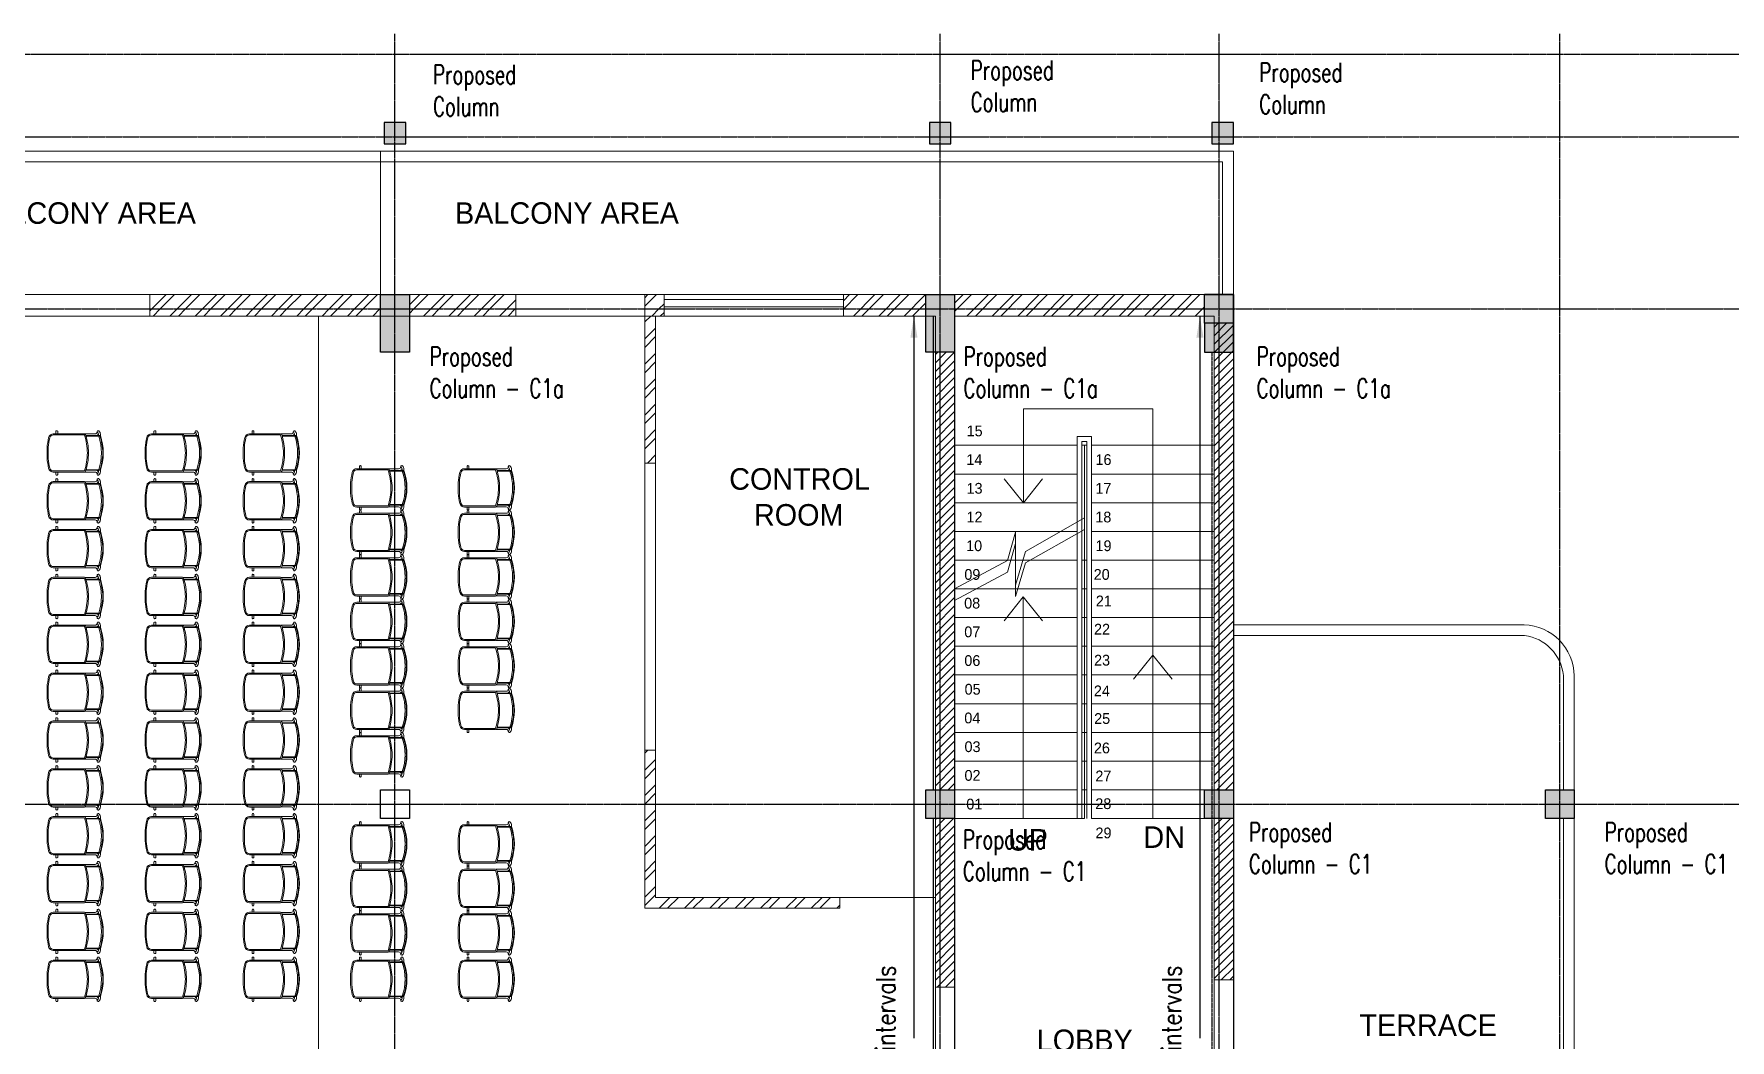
# Model space of a CAD drawing. Extents: x -95606 to 113309, y -42160 to -940.
# Drawn here: x -32090 to -31381, y -20163 to -19742 of the extents above; entities that cross this region are included whole.
import ezdxf

# ---------------------------------------------------------------- set-up
doc = ezdxf.new("R2010")
doc.units = 0
doc.header["$LTSCALE"] = 0.02
doc.header["$MEASUREMENT"] = 0
doc.linetypes.add('CENTER', pattern=[50.8, 31.75, -6.35, 6.35, -6.35])
doc.linetypes.add('HIDDEN', pattern=[9.525, 6.35, -3.175])
doc.layers.get('0').update_dxf_attribs({"linetype": 'CONTINUOUS'})
for name, color, linetype, lineweight in [('COL HATCH', 253, 'CONTINUOUS', 5), ('HACH', 8, 'CONTINUOUS', 9), ('Hatch', 252, 'CONTINUOUS', 9), ('RBH DIMENSIONS', 8, 'CONTINUOUS', 15), ('RBH WALL - 0.13', 253, 'CONTINUOUS', 13), ('RBH-FURNITURE', 112, 'CONTINUOUS', 15), ('wall', 162, 'CONTINUOUS', 70)]:
    doc.layers.add(name, color=color, linetype=linetype, lineweight=lineweight)
for name, color, linetype in [('COL1', 5, 'CONTINUOUS'), ('COLUMN TEXT', 2, 'CONTINUOUS'), ('DIM', 7, 'CONTINUOUS'), ('EXLINE', 33, 'CONTINUOUS'), ('GRID', 8, 'CENTER'), ('HBEAM', 51, 'HIDDEN'), ('TEXT2', 3, 'CONTINUOUS')]:
    doc.layers.add(name, color=color, linetype=linetype)
doc.styles.add('RBH-225', font='ARIALN.TTF', dxfattribs={"height": 225})
doc.styles.add('ROMANS', font='romans.shx', dxfattribs={"width": 0.8})
doc.styles.add('style5', font='romans.shx', dxfattribs={"width": 0.7, "height": 8})
doc.styles.add('style6', font='romans.shx', dxfattribs={"height": 8})
doc.dimstyles.new('TEXT-18', dxfattribs={"dimtxt": 8, "dimasz": 9, "dimexe": 6, "dimexo": 6, "dimgap": 3.125, "dimtad": 1, "dimdec": 1, "dimrnd": 0.5, "dimzin": 1, "dimdsep": 46, "dimlunit": 4, "dimtxsty": 'style6', "dimblk": 'OBLIQUE', "dimcen": 72.09, "dimclrd": 1, "dimclre": 1, "dimclrt": 4, "dimadec": 0, "dimazin": 0, "dimtfac": 1, "dimtdec": 1, "dimtofl": 0, "dimtmove": 0, "dimatfit": 3, "dimfxl": 1, "dimfrac": 2, "dimtolj": 1, "dimtzin": 0, "dimlwd": -1, "dimarcsym": 0})
pattern_1 = [(45, (-1092.87, -544.7755), (-5.3033, 5.3033), []), (45, (-1089.3345, -544.7755), (-5.3033, 5.3033), [])]

# ---------------------------------------------------------------- blocks, each defined once
blk = doc.blocks.new('A$C4B1513B5')
at = {"layer": 'RBH WALL - 0.13', "lineweight": 5, "ltscale": 0.75}
for p, q in [((1423.6, 841.46), (0, 841.46)), ((1423.6, 841.46), (1423.6, 208.46)), ((1299, 832.46), (348, 832.46)), ((1299, 832.46), (1299, 217.46)), ((1415.6, 832.46), (1307, 832.46)), ((1307, 832.46), (1307, 217.46)), ((1415.6, 832.46), (1415.6, 217.46))]:
    blk.add_line(p, q, dxfattribs=at)
blk = doc.blocks.new('_Oblique')
at = {"color": 0, "linetype": 'ByBlock', "lineweight": -2}
blk.add_line((-0.5, -0.5), (0.5, 0.5), dxfattribs=at)
blk = doc.blocks.new('RGR')
at = {"layer": 'RBH-FURNITURE', "color": 253}
for p, q in [((-8.91, 4.13), (-8.91, 4.13)), ((-7.25, 5.44), (-8.03, 5.44)), ((-7.97, 3.23), (-7.97, -1)), ((-7.25, 4.64), (-7.92, 4.64)), ((-7.74, 4.64), (-7.86, 4.64)), ((-7.74, 4.64), (-7.86, 4.64)), ((-7.25, 5.44), (-7.25, -0.21)), ((-7.01, 5.26), (-7.01, -0.2)), ((7.01, 5.26), (7.01, -0.2)), ((7.25, 5.44), (8.03, 5.44)), ((7.25, 5.44), (7.25, -0.21)), ((7.25, 4.64), (7.92, 4.64)), ((7.74, 4.64), (7.86, 4.64)), ((7.74, 4.64), (7.86, 4.64)), ((7.97, 3.23), (7.97, -1)), ((8.91, 4.13), (8.91, 4.13)), ((-8.01, -1.19), (-8.01, -14.23)), ((-7.53, -1.25), (-7.53, -14.23)), ((7.53, -1.25), (7.53, -14.23)), ((8.01, -1.19), (8.01, -14.23)), ((-9.07, -12.41), (-8.01, -12.41)), ((-9.07, -13.13), (-8.01, -13.13)), ((9.07, -12.41), (8.01, -12.41)), ((9.07, -13.13), (8.01, -13.13)), ((-2.36, -16.34), (2.36, -16.34)), ((-2.18, -16.84), (2.18, -16.84))]:
    blk.add_line(p, q, dxfattribs=at)
for centre, radius, start, end in [((-8.89, 4.53), 0.4, 140.54821, 182.39258), ((-8.89, 4.53), 0.4, 179.99999, 323.75624), ((-7.86, 3.74), 1.7, 111.87055, 142.15202), ((-8.87, 3.23), 0.9, 0.00001, 89.99999), ((-7.86, 3.74), 0.9, 90, 142.152), ((-7.86, 3.74), 1.7, 90, 111.87055), ((-8.87, 3.23), 1.7, 41.05981, 56.11299), ((0.25, -26.03), 26.51, 90.53167, 107.37908), ((-8.87, 3.23), 1.7, 17.64719, 41.05981), ((0.25, -26.03), 26.03, 90.54148, 107.24931), ((0, -15.36), 22.02, 70.78397, 109.21603), ((0.24, -17.39), 23.91, 90.57909, 108.25173), ((0.23, -16.12), 22.57, 90.58939, 109.35294), ((0, -16.08), 21.99, 71.41933, 108.58067), ((-0.24, -17.39), 23.91, 71.74827, 89.42091), ((-0.23, -16.12), 22.57, 70.64706, 89.41061), ((-0.25, -26.03), 26.51, 72.62092, 89.46833), ((-0.25, -26.03), 26.03, 72.75069, 89.45852), ((8.87, 3.23), 1.7, 138.94019, 162.35281), ((8.87, 3.23), 1.7, 123.88701, 138.94019), ((7.86, 3.74), 1.7, 68.12945, 90), ((7.86, 3.74), 0.9, 37.848, 90), ((8.87, 3.23), 0.9, 90.00001, 179.99999), ((7.86, 3.74), 1.7, 37.84798, 68.12945), ((8.89, 4.53), 0.4, 216.24376, 0.00001), ((8.89, 4.53), 0.4, 357.60742, 39.45179), ((-7.53, -1.19), 0.48, 107.37908, 179.99999), ((-7.45, -1.25), 0.08, 107.24931, 179.99999), ((-6.73, -0.17), 0.519, 184.98543, 227.78953), ((-6.73, -0.17), 0.279, 186.79957, 277.55648), ((6.73, -0.17), 0.279, 262.44352, 353.20043), ((6.73, -0.17), 0.519, 312.21047, 355.01457), ((7.45, -1.25), 0.08, 0.00001, 72.75069), ((7.53, -1.19), 0.48, 0.00001, 72.62092), ((-8.9, -12.77), 0.4, 115.84193, 244.15807), ((8.9, -12.77), 0.4, 295.84193, 64.15807), ((-6.01, -14.23), 2, 179.99994, 257.07687), ((-6.01, -14.23), 1.52, 179.99994, 257.07687), ((0.23, 12.96), 29.9, 257.07668, 265.36793), ((0.23, 12.96), 29.42, 257.07668, 264.93864), ((-0.23, 12.96), 29.9, 274.63207, 282.92332), ((-0.23, 12.96), 29.42, 275.06136, 282.92332), ((6.01, -14.23), 1.52, 282.92313, 0.00006), ((6.01, -14.23), 2, 282.92313, 0.00006)]:
    blk.add_arc(centre, radius, start, end, dxfattribs=at)
blk = doc.blocks.new('CHAIR')
at = {"layer": 'RBH DIMENSIONS', "rotation": 270}
blk.add_blockref('RGR', (12.16, 0), dxfattribs=at)
blk = doc.blocks.new('A$C08FA64F3')
at = {"layer": 'Hatch', "ltscale": 0.75}
h = blk.add_hatch(dxfattribs=at)
h.set_pattern_fill('ANSI32', color=253, scale=20)
h.set_pattern_definition(pattern_1)
h.paths.add_polyline_path([(-263.75, 9), (-360.25, 9), (-360.25, 3), (-263.75, 3)])
h = blk.add_hatch(dxfattribs=at)
h.set_pattern_fill('ANSI32', color=253, scale=20)
h.set_pattern_definition(pattern_1)
h.paths.add_polyline_path([(-207.25, 9), (-251.75, 9), (-251.75, 3), (-207.25, 3)])
h = blk.add_hatch(dxfattribs=at)
h.set_pattern_fill('ANSI32', color=253, scale=20)
h.set_pattern_definition(pattern_1)
h.paths.add_polyline_path([(-145.25, 3), (-145.25, 9), (-153.25, 9), (-153.25, 3)])
h = blk.add_hatch(dxfattribs=at)
h.set_pattern_fill('ANSI32', color=253, scale=20)
h.set_pattern_definition([(45, (-370419.492, -502729.134), (-5.30330086, 5.30330086), []), (45, (-370415.956, -502729.134), (-5.30330086, 5.30330086), [])])
h.paths.add_polyline_path([(-70.25, 9), (-70.25, 3), (-35.75, 3), (-35.75, 9)])
h.paths.add_polyline_path([(-70.25, 3), (-70.25, 0), (-35.75, 0), (-35.75, 3)])
h = blk.add_hatch(dxfattribs=at)
h.set_pattern_fill('ANSI32', color=253, scale=20)
h.set_pattern_definition([(45, (-370371.992, -502729.134), (-5.30330086, 5.30330086), []), (45, (-370368.456, -502729.134), (-5.30330086, 5.30330086), [])])
h.paths.add_polyline_path([(-23.75, 9), (-23.75, 3), (80.85, 3), (80.85, 9)])
h.paths.add_polyline_path([(-23.75, 3), (-23.75, 0), (80.85, 0), (80.85, 3)])
h = blk.add_hatch(dxfattribs=at)
h.set_pattern_fill('ANSI32', color=253, scale=20)
h.set_pattern_definition(pattern_1)
h.paths.add_polyline_path([(-263.75, 3), (-360.25, 3), (-360.25, 0), (-263.75, 0)])
h = blk.add_hatch(dxfattribs=at)
h.set_pattern_fill('ANSI32', color=253, scale=20)
h.set_pattern_definition(pattern_1)
h.paths.add_polyline_path([(-207.25, 3), (-251.75, 3), (-251.75, 0), (-207.25, 0)])
h = blk.add_hatch(dxfattribs=at)
h.set_pattern_fill('ANSI32', color=253, scale=20)
h.set_pattern_definition(pattern_1)
h.paths.add_polyline_path([(-145.25, 0), (-145.25, 3), (-153.25, 3), (-153.25, 0)])
h = blk.add_hatch(dxfattribs=at)
h.set_pattern_fill('ANSI32', color=253, scale=20)
h.set_pattern_definition([(45, (-370454.742, -502729.134), (-5.30330086, 5.30330086), []), (45, (-370451.206, -502729.134), (-5.30330086, 5.30330086), [])])
h.paths.add_polyline_path([(-71.75, -243), (-112, -243), (-112, -247.5), (-71.75, -247.5)])
h.paths.add_polyline_path([(-112, -243), (-148.75, -243), (-148.75, -204), (-153.25, -204), (-153.25, -247.5), (-112, -247.5)])
h.paths.add_polyline_path([(-148.75, -181.5), (-153.25, -181.5), (-153.25, -204), (-148.75, -204)])
h.paths.add_polyline_path([(-148.75, 0), (-153.25, 0), (-153.25, -61.5), (-148.75, -61.5)])
h = blk.add_hatch(dxfattribs=at)
h.set_pattern_fill('ANSI31', color=253, scale=20)
h.set_pattern_definition([(45, (-370419.4918, -502729.134), (-1.767766953, 1.767766953), [])])
h.paths.add_polyline_path([(92.85, -133.5), (92.85, -176.26), (86.85, -176.26), (86.85, -3), (92.85, -3)])
h.paths.add_polyline_path([(86.85, -176.26), (84.85, -176.26), (84.85, -133.5), (84.85, -3), (86.85, -3)])
h.paths.add_polyline_path([(86.85, -198), (84.85, -198), (84.85, -176.26), (86.85, -176.26)])
h.paths.add_polyline_path([(92.85, -198), (86.85, -198), (86.85, -176.26), (92.85, -176.26)])
h.paths.add_polyline_path([(92.85, -277.5), (86.85, -277.5), (86.85, -210), (92.85, -210)])
h.paths.add_polyline_path([(86.85, -277.5), (84.85, -277.5), (84.85, -210), (86.85, -210)])
h = blk.add_hatch(dxfattribs=at)
h.set_pattern_fill('ANSI31', color=253, scale=20)
h.set_pattern_definition([(45, (-370419.4918, -501365.2466), (-1.767766953, 1.767766953), [])])
h.paths.add_polyline_path([(-23.75, -15), (-29.75, -15), (-29.75, -198), (-23.75, -198)])
h.paths.add_polyline_path([(-29.75, -15), (-31.75, -15), (-31.75, -198), (-29.75, -198)])
h.paths.add_polyline_path([(-23.75, -210), (-29.75, -210), (-29.75, -280.5), (-23.75, -280.5)])
h.paths.add_polyline_path([(-29.75, -210), (-31.75, -210), (-31.75, -280.5), (-29.75, -280.5)])
at = {"layer": 'Hatch', "color": 253, "ltscale": 0.75}
for p, q in [((92.85, 69), (-910.75, 69)), ((88.35, 64.5), (-906.25, 64.5)), ((-263.75, 64.5), (-263.75, 69)), ((-263.75, 9), (-263.75, 64.5)), ((88.35, 9), (88.35, 64.5)), ((92.85, 9), (92.85, 69)), ((-360.25, 9), (-414.25, 9)), ((-360.25, 9), (-360.25, 0)), ((-207.25, 9), (-360.25, 9)), ((-207.25, 9), (-207.25, 0)), ((-153.25, 9), (-207.25, 9)), ((-153.25, 9), (-153.25, 0)), ((-70.75, 9), (-153.25, 9)), ((-145.25, 9), (-145.25, 0)), ((-145.25, 9), (-70.25, 9)), ((-70.25, 9), (-70.25, 0)), ((-70.25, 9), (-35.75, 9)), ((4.25, 9), (-23.75, 9)), ((92.85, 9), (4.25, 9)), ((92.85, -133.5), (92.85, 9)), ((-145.25, 6.95), (-70.25, 6.95)), ((-145.25, 3.93), (-70.25, 3.93)), ((80.85, 0), (-23.75, 0)), ((84.85, -133.5), (84.85, 0)), ((-263.75, 0), (-360.25, 0)), ((-289.75, 0), (-289.75, -615)), ((-207.25, 0), (-251.75, 0)), ((-110.75, 0), (-153.25, 0)), ((-148.75, 0), (-148.75, -243)), ((-145.25, 0), (-70.25, 0)), ((-70.25, 0), (-35.75, 0)), ((-31.75, -15), (-31.75, -280.5)), ((-23.75, -15), (-23.75, -280.5)), ((-153.25, -61.5), (-148.75, -61.5)), ((5.03, -78), (-3.02, -67.97)), ((5.03, -78), (13.09, -67.97)), ((5.01, -117.34), (5.01, -210)), ((84.85, -133.5), (84.85, -198)), ((214.4, -129), (92.85, -129)), ((214.63, -133.5), (92.85, -133.5)), ((92.85, -133.5), (92.85, -198)), ((230.9, -198), (230.9, -150.16)), ((235.4, -198), (235.4, -150.4)), ((-153.25, -181.5), (-148.75, -181.5)), ((84.85, -210), (84.85, -277.5)), ((92.85, -210), (92.85, -277.5)), ((230.9, -405), (230.9, -210)), ((235.4, -405), (235.4, -210)), ((-113.5, -243), (-31.75, -243)), ((-71.75, -243), (-71.75, -247.5)), ((-31.75, -280.5), (-23.75, -280.5)), ((-23.75, -280.5), (-23.75, -334.5)), ((84.85, -277.5), (92.85, -277.5))]:
    blk.add_line(p, q, dxfattribs=at)
at = {"layer": 'Hatch', "color": 253, "ltscale": 5}
for p, q in [((27.55, -54), (-23.75, -54)), ((27.55, -50.35), (27.55, -210)), ((33.55, -50.35), (27.55, -50.35)), ((29.55, -52.35), (29.55, -210)), ((31.55, -52.35), (29.55, -52.35)), ((30.55, -54), (29.55, -54)), ((30.55, -54), (30.55, -150)), ((30.55, -54), (31.55, -54)), ((31.55, -52.35), (31.55, -210)), ((33.55, -50.35), (33.55, -210)), ((84.85, -54), (33.55, -54)), ((27.55, -66), (-23.75, -66)), ((84.85, -66), (33.55, -66)), ((27.55, -78), (-23.75, -78)), ((84.85, -78), (33.55, -78)), ((27.55, -90), (-23.75, -90)), ((30.55, -90), (30.55, -210)), ((30.55, -90), (30.55, -150)), ((84.85, -90), (33.55, -90)), ((27.55, -102), (-23.75, -102)), ((31.55, -102), (29.55, -102)), ((84.85, -102), (33.55, -102)), ((27.55, -114), (-23.75, -114)), ((31.55, -114), (29.55, -114)), ((84.85, -114), (33.55, -114)), ((27.55, -126), (-23.75, -126)), ((31.55, -126), (29.55, -126)), ((84.85, -126), (33.55, -126)), ((27.55, -138), (-23.75, -138)), ((31.55, -138), (29.55, -138)), ((84.85, -138), (33.55, -138)), ((27.55, -150), (-23.75, -150)), ((30.55, -150), (29.55, -150)), ((30.55, -210), (30.55, -150)), ((30.55, -150), (31.55, -150)), ((84.85, -150), (33.55, -150)), ((27.55, -162), (-23.75, -162)), ((30.55, -162), (29.55, -162)), ((30.55, -162), (31.55, -162)), ((84.85, -162), (33.55, -162)), ((27.55, -174), (-23.75, -174)), ((30.55, -174), (29.55, -174)), ((30.55, -174), (31.55, -174)), ((84.85, -174), (33.55, -174)), ((27.55, -186), (-23.75, -186)), ((30.55, -186), (29.55, -186)), ((30.55, -186), (31.55, -186)), ((84.85, -186), (33.55, -186)), ((27.55, -198), (-23.75, -198)), ((30.55, -198), (29.55, -198)), ((30.55, -198), (31.55, -198)), ((84.85, -198), (33.55, -198)), ((30.55, -210), (-23.75, -210)), ((84.85, -210), (33.55, -210))]:
    blk.add_line(p, q, dxfattribs=at)
at = {"layer": 'Hatch', "color": 253, "ltscale": 0.75}
for points in [[(-153.25, 0), (-153.25, -61.5)], [(-148.75, -61.5), (-148.75, 0)], [(5.03, -78), (5.03, -64.69), (5.03, -38.72), (59.24, -38.72), (59.19, -210)], [(-153.25, -61.5), (-148.75, -61.5)], [(-3.05, -127.37), (5.01, -117.34), (13.06, -127.37)], [(51.13, -151.74), (59.19, -141.71), (67.24, -151.74)], [(-153.25, -181.5), (-153.25, -247.5), (-71.75, -247.5)], [(-148.75, -181.5), (-153.25, -181.5)], [(-71.75, -243), (-148.75, -243), (-148.75, -181.5)]]:
    blk.add_lwpolyline(points, dxfattribs=at)
blk.add_lwpolyline([(-153.25, -61.5), (-148.75, -61.5), (-148.75, -181.5), (-153.25, -181.5)], close=True, dxfattribs=at)
at = {"layer": 'Hatch', "color": 253}
for points in [[(30.55, -84.33), (5.99, -98.33), (1.75, -112.4), (1.75, -90.27), (-1.61, -102.19), (-23.75, -114)], [(30.55, -89.14), (5.99, -103.14), (1.75, -117.22), (1.75, -95.09), (-1.61, -107.01), (-23.75, -118.82)]]:
    blk.add_lwpolyline(points, dxfattribs=at)
at = {"layer": 'Hatch', "color": 253, "ltscale": 0.75}
for points in [[(208.28, -133.5), (214.63, -133.5, -0.346116), (230.9, -150.16, -0.414214)], [(208.4, -129), (214.4, -129, -0.400878), (235.4, -150.4)]]:
    blk.add_lwpolyline(points, format="xyb", dxfattribs=at)
at = {"layer": 'Hatch', "color": 253}
for p in [(-398.57, -57.2), (-357.57, -57.2), (-316.57, -57.2), (-398.57, -77.2), (-357.57, -77.2), (-316.57, -77.2), (-398.57, -97.2), (-357.57, -97.2), (-316.57, -97.2), (-398.57, -117.2), (-357.57, -117.2), (-316.57, -117.2), (-398.57, -137.2), (-357.57, -137.2), (-316.57, -137.2), (-398.57, -157.2), (-357.57, -157.2), (-316.57, -157.2), (-398.57, -177.2), (-357.57, -177.2), (-316.57, -177.2), (-398.57, -197.2), (-357.57, -197.2), (-316.57, -197.2), (-398.57, -217.2), (-357.57, -217.2), (-316.57, -217.2), (-398.57, -237.2), (-357.57, -237.2), (-316.57, -237.2), (-398.57, -257.2), (-357.57, -257.2), (-316.57, -257.2), (-398.57, -277.2), (-357.57, -277.2), (-316.57, -277.2), (-271.61, -277.2), (-226.65, -277.2)]:
    blk.add_blockref('CHAIR', p, dxfattribs=at)
at = {"layer": 'Hatch', "color": 253, "xscale": -1, "rotation": 180}
for p in [(-271.61, -71.8), (-226.65, -71.8), (-271.61, -90.4), (-226.65, -90.4), (-271.61, -109), (-226.65, -109), (-271.61, -127.6), (-226.65, -127.6), (-271.61, -146.2), (-226.65, -146.2), (-271.61, -164.8), (-226.65, -164.8), (-271.61, -183.4), (-271.61, -220.6), (-226.65, -220.6), (-271.61, -239.2), (-226.65, -239.2), (-271.61, -257.8), (-226.65, -257.8)]:
    blk.add_blockref('CHAIR', p, dxfattribs=at)
at = {"layer": 'Hatch', "color": 253, "attachment_point": 1, "style": 'RBH-225'}
for s, width, insert, char_height in [('\\pi46.595;{\\fStylus BT|b0|i0|c0|p34;BALCONY AREA }', 186.2469, (-481.2, 47.58), 9), ('\\pi46.595;{\\fStylus BT|b0|i0|c0|p34;BALCONY AREA }', 186.2469, (-279.24, 47.58), 9), ('\\pi32.207;{\\fStylus BT|b0|i0|c0|p34;15}', 70.7152, (-50.9, -45.73), 4.5), ('\\pi6.2459;{\\fStylus BT|b0|i0|c0|p34;CONTROL \\P\\pi16.59;ROOM}', 70.7152, (-124.23, -63.57), 9), ('\\pi32.081;{\\fStylus BT|b0|i0|c0|p34;14}', 70.7152, (-50.9, -57.73), 4.5), ('\\pi32.095;{\\fStylus BT|b0|i0|c0|p34;16}', 70.7152, (3.1, -57.73), 4.5), ('\\pi32.169;{\\fStylus BT|b0|i0|c0|p34;13}', 70.7152, (-50.9, -69.73), 4.5), ('\\pi32.065;{\\fStylus BT|b0|i0|c0|p34;17}', 70.7152, (3.1, -69.73), 4.5), ('\\pi32.156;{\\fStylus BT|b0|i0|c0|p34;12}', 70.7152, (-50.9, -81.73), 4.5), ('\\pi32.024;{\\fStylus BT|b0|i0|c0|p34;18}', 70.7152, (3.1, -81.73), 4.5), ('\\pi32.001;{\\fStylus BT|b0|i0|c0|p34;10}', 70.7152, (-50.9, -93.73), 4.5), ('\\pi32.103;{\\fStylus BT|b0|i0|c0|p34;19}', 70.7152, (3.1, -93.73), 4.5), ('\\pi31.256;{\\fStylus BT|b0|i0|c0|p34;09}', 70.7152, (-50.9, -105.73), 4.5), ('\\pi31.34;{\\fStylus BT|b0|i0|c0|p34;20}', 70.7152, (3.1, -105.73), 4.5), ('\\pi31.177;{\\fStylus BT|b0|i0|c0|p34;08}', 70.7152, (-50.9, -117.73), 4.5), ('\\pi32.244;{\\fStylus BT|b0|i0|c0|p34;21}', 70.7152, (3.1, -116.82), 4.5), ('\\pi31.218;{\\fStylus BT|b0|i0|c0|p34;07}', 70.7152, (-50.9, -129.73), 4.5), ('\\pi31.495;{\\fStylus BT|b0|i0|c0|p34;22}', 70.7152, (3.1, -128.62), 4.5), ('\\pi31.248;{\\fStylus BT|b0|i0|c0|p34;06}', 70.7152, (-50.9, -141.73), 4.5), ('\\pi31.508;{\\fStylus BT|b0|i0|c0|p34;23}', 70.7152, (3.1, -141.57), 4.5), ('\\pi31.36;{\\fStylus BT|b0|i0|c0|p34;05}', 70.7152, (-50.9, -153.73), 4.5), ('\\pi31.421;{\\fStylus BT|b0|i0|c0|p34;24}', 70.7152, (3.1, -154.41), 4.5), ('\\pi31.235;{\\fStylus BT|b0|i0|c0|p34;04}', 70.7152, (-50.9, -165.73), 4.5), ('\\pi31.546;{\\fStylus BT|b0|i0|c0|p34;25}', 70.7152, (3.1, -165.97), 4.5), ('\\pi31.322;{\\fStylus BT|b0|i0|c0|p34;03}', 70.7152, (-50.9, -177.73), 4.5), ('\\pi31.434;{\\fStylus BT|b0|i0|c0|p34;26}', 70.7152, (3.1, -178.27), 4.5), ('\\pi31.309;{\\fStylus BT|b0|i0|c0|p34;02}', 70.7152, (-50.9, -189.73), 4.5), ('\\pi31.404;{\\fStylus BT|b0|i0|c0|p34;27}', 70.7152, (3.75, -189.97), 4.5), ('\\pi32.058;{\\fStylus BT|b0|i0|c0|p34;01}', 70.7152, (-50.9, -201.73), 4.5), ('\\pi31.363;{\\fStylus BT|b0|i0|c0|p34;28}', 70.7152, (3.75, -201.56), 4.5), ('\\pi27.936;{\\fStylus BT|b0|i0|c0|p34;UP}', 70.7152, (-29.32, -214.41), 9), ('\\pi31.442;{\\fStylus BT|b0|i0|c0|p34;29}', 70.7152, (3.75, -213.79), 4.5), ('\\pi27.682;{\\fStylus BT|b0|i0|c0|p34;DN}', 70.7152, (27.56, -213.28), 9), ('\\pi8.3115;{\\fStylus BT|b0|i0|c0|p34;TERRACE}', 70.7152, (137.26, -291.91), 9), ('\\pi15.397;{\\fStylus BT|b0|i0|c0|p34;LOBBY }', 70.7152, (-4.77, -298.23), 9)]:
    blk.add_mtext_dynamic_manual_height_columns(s, width=width, gutter_width=1, heights=[0], dxfattribs=dict(at, insert=insert, char_height=char_height))

msp = doc.modelspace()

# ---------------------------------------------------------------- hatches: boundary and pattern name
at = {"layer": 'COL HATCH'}
for points in [[(-31943.646, -19788.343), (-31934.646, -19788.343), (-31934.646, -19779.343), (-31943.646, -19779.343)], [(-31943.646, -19788.343), (-31934.646, -19788.343), (-31934.646, -19779.343), (-31943.646, -19779.343)], [(-31715.646, -19788.343), (-31706.646, -19788.343), (-31706.646, -19779.343), (-31715.646, -19779.343)], [(-31715.646, -19788.343), (-31706.646, -19788.343), (-31706.646, -19779.343), (-31715.646, -19779.343)], [(-31597.543, -19788.343), (-31588.543, -19788.343), (-31588.543, -19779.343), (-31597.543, -19779.343)], [(-31597.543, -19788.343), (-31588.543, -19788.343), (-31588.543, -19779.343), (-31597.543, -19779.343)]]:
    msp.add_hatch(color=256, dxfattribs=at).paths.add_polyline_path(points)
h = msp.add_hatch(color=254, dxfattribs=at)
h.dxf.hatch_style = 1
h.set_gradient(color1=(192, 192, 192), color2=(192, 192, 192), tint=1)
h.paths.add_polyline_path([(-31945.146, -19851.343), (-31933.146, -19851.343), (-31933.146, -19875.343), (-31945.146, -19875.343)])
h = msp.add_hatch(color=254, dxfattribs=at)
h.dxf.hatch_style = 1
h.set_gradient(color1=(192, 192, 192), color2=(192, 192, 192), tint=1)
h.paths.add_polyline_path([(-31717.146, -19851.343), (-31705.146, -19851.343), (-31705.146, -19875.343), (-31717.146, -19875.343)])
h = msp.add_hatch(color=254, dxfattribs=at)
h.dxf.hatch_style = 1
h.set_gradient(color1=(192, 192, 192), color2=(192, 192, 192), tint=1)
h.paths.add_polyline_path([(-31600.543, -19851.343), (-31600.543, -19875.343), (-31588.543, -19875.343), (-31588.543, -19851.343)])
h = msp.add_hatch(color=254, dxfattribs=at)
h.dxf.hatch_style = 1
h.set_gradient(color1=(192, 192, 192), color2=(192, 192, 192), tint=1)
h.paths.add_polyline_path([(-31717.146, -20058.343), (-31705.146, -20058.343), (-31705.146, -20070.343), (-31717.146, -20070.343)])
h = msp.add_hatch(color=254, dxfattribs=at)
h.dxf.hatch_style = 1
h.set_gradient(color1=(192, 192, 192), color2=(192, 192, 192), tint=1)
h.paths.add_polyline_path([(-31600.543, -20058.343), (-31588.543, -20058.343), (-31588.543, -20070.343), (-31600.543, -20070.343)])
h = msp.add_hatch(color=254, dxfattribs=at)
h.dxf.hatch_style = 1
h.set_gradient(color1=(192, 192, 192), color2=(192, 192, 192), tint=1)
h.paths.add_polyline_path([(-31457.993, -20058.343), (-31445.993, -20058.343), (-31445.993, -20070.343), (-31457.993, -20070.343)])

# ---------------------------------------------------------------- linework, layer by layer
at = {"layer": 'COL1'}
for points in [[(-31943.646, -19788.343), (-31934.646, -19788.343), (-31934.646, -19779.343), (-31943.646, -19779.343)], [(-31715.646, -19788.343), (-31706.646, -19788.343), (-31706.646, -19779.343), (-31715.646, -19779.343)], [(-31597.543, -19788.343), (-31588.543, -19788.343), (-31588.543, -19779.343), (-31597.543, -19779.343)], [(-31945.146, -19851.343), (-31933.146, -19851.343), (-31933.146, -19875.343), (-31945.146, -19875.343)], [(-31717.146, -19851.343), (-31705.146, -19851.343), (-31705.146, -19875.343), (-31717.146, -19875.343)], [(-31600.543, -19851.343), (-31588.543, -19851.343), (-31588.543, -19863.343), (-31600.543, -19863.343)], [(-31945.146, -20058.343), (-31933.146, -20058.343), (-31933.146, -20070.343), (-31945.146, -20070.343)], [(-31717.146, -20058.343), (-31705.146, -20058.343), (-31705.146, -20070.343), (-31717.146, -20070.343)], [(-31600.543, -20058.343), (-31588.543, -20058.343), (-31588.543, -20070.343), (-31600.543, -20070.343)], [(-31457.993, -20058.343), (-31445.993, -20058.343), (-31445.993, -20070.343), (-31457.993, -20070.343)]]:
    msp.add_lwpolyline(points, close=True, dxfattribs=at)
msp.add_lwpolyline([(-31600.543, -19863.343), (-31600.543, -19875.343), (-31588.543, -19875.343), (-31588.543, -19851.343), (-31600.543, -19851.343)], dxfattribs=at)
at = {"layer": 'EXLINE', "lineweight": -2}
for p, q in [((-31588.543, -19851.343), (-31588.543, -20484.343)), ((-31714.146, -19860.343), (-31714.146, -20058.343)), ((-31705.146, -19863.343), (-31705.146, -20472.343)), ((-31714.146, -20070.343), (-31714.146, -20265.343))]:
    msp.add_line(p, q, dxfattribs=at)
at = {"layer": 'GRID'}
for p, q in [((-31939.146, -20562.364), (-31939.146, -19742.386)), ((-31711.146, -20562.364), (-31711.146, -19742.386)), ((-31594.543, -20562.364), (-31594.543, -19742.386)), ((-31451.993, -20562.364), (-31451.993, -19742.386)), ((-33071.681, -19750.843), (-31348.425, -19750.843)), ((-33106.502, -19785.343), (-31342.425, -19785.343)), ((-33106.518, -19857.343), (-31342.425, -19857.343)), ((-33106.518, -20064.343), (-31342.425, -20064.343))]:
    msp.add_line(p, q, dxfattribs=at)
at = {"layer": 'HACH', "ltscale": 0.75}
for points in [[(-31600.543, -19851.343), (-31588.543, -19851.343), (-31588.543, -19863.343), (-31600.543, -19863.343)], [(-31600.543, -20058.343), (-31588.543, -20058.343), (-31588.543, -20070.343), (-31600.543, -20070.343)]]:
    msp.add_lwpolyline(points, close=True, dxfattribs=at)
at = {"layer": 'HBEAM', "lineweight": -2}
msp.add_line((-31597.543, -19875.343), (-31597.543, -20460.343), dxfattribs=at)

# ---------------------------------------------------------------- block references
at = {"layer": 'HACH', "lineweight": -2}
msp.add_blockref('A$C08FA64F3', (-31681.394, -19860.343), dxfattribs=at)
at = {"layer": 'wall', "linetype": 'CENTER', "lineweight": -2}
msp.add_blockref('A$C4B1513B5', (-33012.146, -20692.805), dxfattribs=at)

# ---------------------------------------------------------------- texts
at = {"layer": 'COLUMN TEXT', "color": 4, "char_height": 8, "attachment_point": 1, "style": 'style5'}
for s, insert, width in [('Proposed Column', (-31698.414, -19753.54), 15.38371), ('Proposed Column', (-31577.718, -19754.44), 15.38371), ('Proposed Column', (-31923.269, -19755.359), 15.38371), ('Proposed \\PColumn - C1a', (-31924.678, -19873.174), 81.88033), ('Proposed \\PColumn - C1a', (-31701.42, -19873.174), 81.88033), ('Proposed \\PColumn - C1a', (-31578.822, -19873.174), 81.88033), ('Proposed Column - C1', (-31582.043, -20072.01), 60.31503), ('Proposed Column - C1', (-31433.299, -20072.01), 60.31503), ('Proposed Column - C1', (-31701.664, -20075.062), 60.31503)]:
    msp.add_mtext(s, dxfattribs=dict(at, insert=insert, width=width))
at = {"layer": 'TEXT2', "color": 3, "char_height": 8, "attachment_point": 2, "rotation": 90.000518, "style": 'ROMANS'}
for insert in [(-31737.982, -20173.481), (-31618.378, -20173.481)]:
    msp.add_mtext_dynamic_manual_height_columns('\\pi-196.9,l208,t24,32,64;@^I3.0M intervals', width=110.81814, gutter_width=2500, heights=[0], dxfattribs=dict(at, insert=insert))

# ---------------------------------------------------------------- leaders
at = {"layer": 'DIM'}
for points in [[(-31722.115, -19860.343), (-31722.112, -20162.233)], [(-31602.511, -19860.343), (-31602.509, -20162.233)]]:
    msp.add_leader(points, dimstyle='TEXT-18', override={"dimtad": 0}, dxfattribs=at)

doc.saveas('drawing.dxf')
